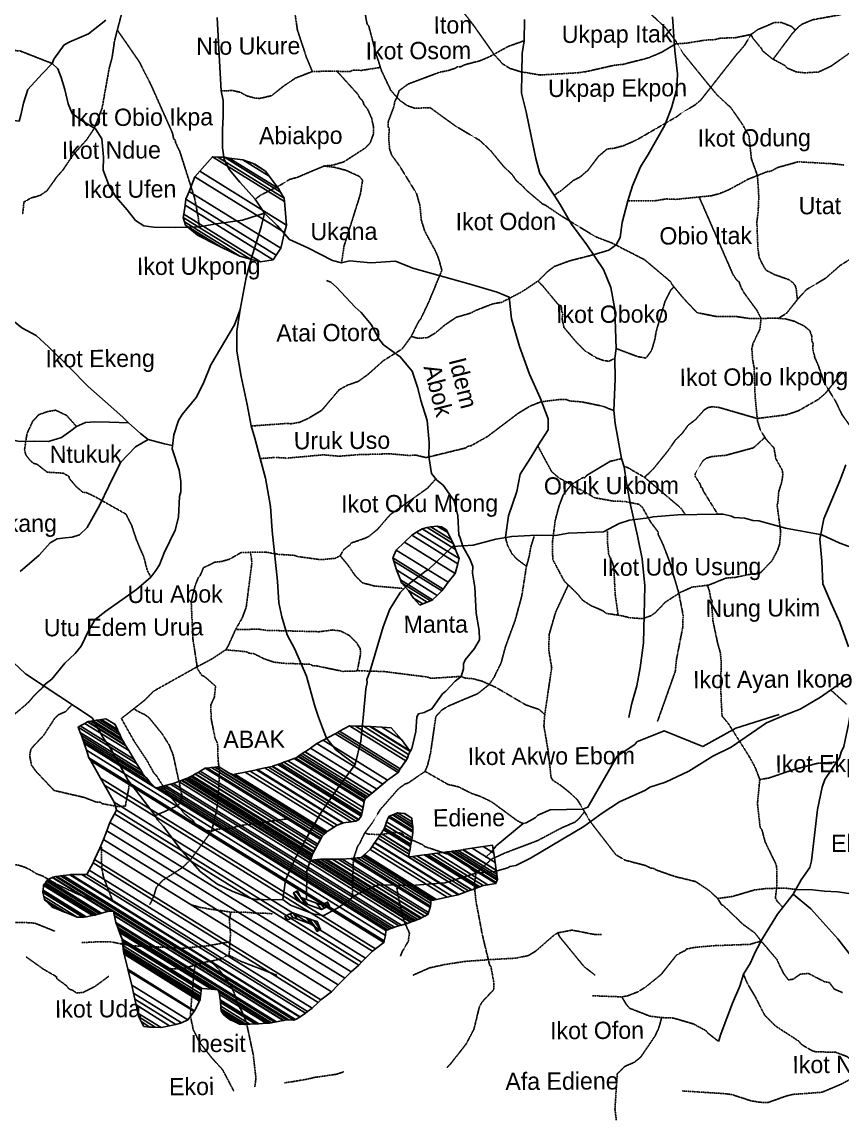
# Model space of a CAD drawing. Header units: metres. Extents: x 321186 to 621985, y 106829 to 204599.
# Drawn here: x 593382 to 602871, y 106829 to 119543 of the extents above; entities that cross this region are included whole.
import ezdxf
from ezdxf.enums import TextEntityAlignment as Align

# ---------------------------------------------------------------- set-up
doc = ezdxf.new("R2010")
doc.units = ezdxf.units.M
doc.header["$MEASUREMENT"] = 0
doc.linetypes.add('DASHED', pattern=[0.75, 0.5, -0.25])
for name, color, linetype in [('11', 7, 'CONTINUOUS'), ('14', 7, 'CONTINUOUS'), ('15', 7, 'CONTINUOUS'), ('18', 7, 'CONTINUOUS'), ('32', 7, 'CONTINUOUS'), ('34', 7, 'CONTINUOUS')]:
    doc.layers.add(name, color=color, linetype=linetype)
doc.styles.get("Standard").update_dxf_attribs({"font": 'txt', "height": 0.2})

# ---------------------------------------------------------------- blocks, each defined once
blk = doc.blocks.new('BRIDG2')
at = {"layer": '32', "color": 7, "linetype": 'Continuous'}
mesh = blk.add_polyface(dxfattribs=at)
corners = [(-151, 73), (-222, 143), (-110, 74), (-222, 143), (-51, 74), (-131, 124), (-200, 166), (-19, 75), (-99, 124), (-187, 179), (149, 77), (70, 126), (171, 100), (128, 127), (219, 148), (176, 175), (183, 183)]
mesh.append_faces([[corners[k] for k in face] for face in [(0, 0, 2, 1), (3, 2, 4, 6), (6, 5, 9, 9), (5, 4, 7, 8), (8, 7, 10, 11), (11, 10, 12, 13), (13, 12, 14, 15), (15, 14, 16, 16)]], dxfattribs={"vtx0": -1, "vtx2": -1, "color": 7})
mesh = blk.add_polyface(dxfattribs=at)
corners = [(-183, -183), (-219, -148), (-175, -175), (-219, -148), (-171, -99), (-128, -127), (-149, -77), (-70, -126), (20, -75), (188, -179), (99, -124), (52, -74), (200, -166), (131, -124), (110, -74), (222, -143), (151, -73)]
mesh.append_faces([[corners[k] for k in face] for face in [(0, 0, 2, 3), (1, 2, 5, 4), (4, 5, 7, 6), (6, 7, 10, 8), (8, 10, 13, 11), (9, 9, 12, 13), (11, 12, 15, 14), (14, 15, 16, 16)]], dxfattribs={"vtx0": -1, "vtx2": -1, "color": 7})

msp = doc.modelspace()

# ---------------------------------------------------------------- linework, layer by layer
at = {"layer": '14', "color": 1, "linetype": 'Continuous'}
for points in [[(595905, 116213), (595840, 116036), (595565, 115575), (595477, 115355), (595398, 115195), (595236, 114998), (595191, 114927), (595137, 114763), (595120, 114601), (595199, 114355), (595218, 114223), (595218, 114103), (595203, 114049), (595192, 113809), (595153, 113658), (595025, 113398), (594972, 113258), (594931, 113193), (594873, 113116), (594707, 112971), (594352, 112721), (594230, 112624), (594152, 112493), (594068, 112316), (593998, 112230), (593935, 112173), (593879, 112118), (593726, 111935), (593651, 111877), (593621, 111837)], [(593284, 112126), (593422, 111995), (594194, 111487)], [(602968, 111954), (602851, 111888), (602620, 111725), (602386, 111586), (602216, 111519)]]:
    msp.add_lwpolyline(points, dxfattribs=at)
at = {"layer": '15', "color": 1, "linetype": 'DASHED'}
msp.add_line((597505, 109551), (597418, 109519), dxfattribs=at)
for points in [[(604463, 119718), (604368, 119762), (604117, 119820), (603866, 119861), (603654, 119910), (603438, 119929), (603228, 119819), (603113, 119734), (603013, 119679), (602848, 119626), (602532, 119569), (602406, 119516), (602365, 119485), (602295, 119409), (602080, 119121)], [(596508, 119857), (596569, 119449), (596676, 119125), (596742, 118969)], [(603014, 116827), (602849, 116724), (602679, 116575), (602462, 116446), (602363, 116340), (602226, 116167), (602132, 116112), (601793, 116111), (601657, 116131), (601410, 116134), (601192, 116178), (601039, 116340), (600902, 116505), (600886, 116537), (600586, 116790), (600201, 116987), (600021, 117055), (599628, 117294), (599433, 117425), (599408, 117434), (599207, 117604), (599178, 117641), (599100, 117708), (599051, 117780), (598964, 117859), (598802, 118056), (598681, 118170), (598398, 118338), (598104, 118551), (597926, 118544), (597842, 118573), (597750, 118637), (597649, 118752), (597542, 118978), (597481, 119167), (597395, 119493), (597375, 119521), (597322, 119790)], [(601817, 119398), (601635, 119361), (601459, 119355), (601404, 119339), (601287, 119333), (601079, 119299), (600942, 119288), (600786, 119194), (600633, 119128), (600334, 119052), (600234, 119042), (599914, 118969), (599814, 118955), (599379, 118929), (599153, 118967), (599028, 119005), (598943, 119058), (598843, 119169), (598608, 119503), (598346, 119841)], [(594537, 119745), (594533, 119633), (594485, 119450), (594452, 119320), (594425, 119135), (594390, 119001), (594308, 118543), (594219, 118313), (594130, 118179), (593970, 118001), (593854, 117827), (593790, 117756), (593671, 117589), (593590, 117534), (593486, 117505), (593405, 117459), (593389, 117319)], [(600600, 119688), (600835, 119470), (600942, 119329), (601033, 119178), (601352, 118786), (601424, 118699), (601586, 118549), (601718, 118358), (601794, 118222), (601822, 117958), (601892, 117765), (601908, 117519), (601900, 117343), (601885, 117228), (601897, 116923), (601911, 116818), (601965, 116708), (601996, 116666), (602087, 116619), (602253, 116560), (602295, 116531), (602327, 116494), (602340, 116454), (602354, 116329)], [(602332, 119449), (602287, 119491), (602169, 119537), (602091, 119538), (601895, 119454), (601817, 119398), (601741, 119270), (601649, 119165), (601238, 118641), (601172, 118584), (601011, 118488), (600965, 118451), (600488, 118174), (600341, 118110), (600231, 118081), (600153, 118072), (600053, 117988), (599932, 117828), (599841, 117748), (599765, 117711), (599625, 117594), (599538, 117536)], [(594485, 119450), (594743, 119076), (594878, 118807), (595124, 118255), (595137, 118190), (595154, 118177), (595160, 118144), (595209, 118040), (595379, 117505), (595423, 117269), (595433, 117170)], [(603216, 119439), (603019, 119227), (602743, 119031), (602599, 118964), (602442, 118954), (602340, 118965), (602239, 119008), (602209, 119039), (602063, 119117), (601949, 119211), (601941, 119232), (601842, 119351), (601817, 119398)], [(593737, 119060), (593359, 119208), (593174, 119220), (593031, 119211), (592831, 119227), (592713, 119289)], [(599193, 119326), (599008, 119260), (598781, 119135), (598677, 119093), (598513, 119050), (598457, 119025), (598419, 119025), (598402, 119010), (598307, 118979), (598216, 118962), (597849, 118824), (597746, 118748), (597720, 118671), (597695, 118620), (597685, 118562), (597617, 118382), (597620, 118328), (597632, 118312), (597625, 118205), (597636, 118071), (597660, 118001), (597752, 117874), (597948, 117555), (597987, 117415), (598002, 117250), (598043, 117119), (598171, 116882), (598204, 116800), (598240, 116668), (598091, 116306), (597993, 116099), (597975, 116083), (597886, 115902), (597780, 115757), (597564, 115622), (597385, 115462), (597272, 115381), (597144, 115336), (597050, 115283), (596852, 115048), (596697, 114954), (596592, 114907), (596496, 114891), (596453, 114895), (596035, 114865)], [(597530, 119017), (597313, 118983), (597210, 118984), (597179, 118970), (597027, 118972), (596932, 118974), (596742, 118969), (596547, 118894), (596408, 118800), (596270, 118690), (596135, 118658), (596079, 118661), (595984, 118687), (595904, 118730), (595820, 118749), (595685, 118745)], [(597027, 118972), (597269, 118705), (597292, 118660), (597324, 118630), (597340, 118583), (597380, 118535), (597428, 118429), (597449, 118327), (597448, 118245), (597409, 118140), (597350, 118081), (597107, 117924), (596984, 117887), (596876, 117875), (596570, 117745), (596480, 117721), (596364, 117650), (596144, 117539), (596081, 117491)], [(596876, 117875), (596992, 117862), (597132, 117825), (597284, 117756), (597323, 117712), (597298, 117552), (597107, 116943), (597080, 116755)], [(602897, 117886), (602770, 117901), (602364, 117924), (602128, 117859), (602044, 117814), (602013, 117813), (601781, 117721), (601564, 117602), (601453, 117556), (601359, 117531), (600946, 117489), (600838, 117494), (600706, 117473), (600392, 117471)], [(601217, 117517), (601609, 116619), (601651, 116556), (601680, 116532), (601700, 116473), (601741, 116401), (601884, 116206), (601934, 116111), (601919, 115980), (601842, 115825), (601827, 115762), (601836, 115635), (601853, 115543), (601865, 115204), (601892, 114925), (601924, 114821), (601990, 114713), (602083, 114611), (602106, 114484), (602178, 114355), (602187, 114303), (602171, 114210), (602138, 114105), (602128, 113973), (602119, 113952), (602161, 113640), (602149, 113501), (602126, 113430), (602057, 113300), (601925, 113165), (601869, 113151), (601835, 113154), (601633, 113112), (601525, 113103), (601329, 113023), (601135, 112999), (600998, 112937), (600827, 112826), (600714, 112707), (600663, 112670), (600565, 112634), (600409, 112645), (600338, 112665), (600139, 112696), (600105, 112725), (599964, 112786), (599871, 112846), (599806, 112925), (599657, 113069), (599523, 113319), (599520, 113520), (599552, 113773), (599595, 113935), (599644, 114066), (599738, 114185), (599872, 114268), (599895, 114265), (599916, 114293), (600188, 114456), (600320, 114487)], [(599992, 116847), (599721, 116778), (599543, 116713), (599460, 116651), (599351, 116542), (599161, 116416), (598935, 116298), (598831, 116280), (598632, 116203), (598576, 116173), (598406, 116123), (598274, 116034), (598167, 115943), (598074, 115888), (597964, 115880), (597886, 115902)], [(600242, 115649), (600176, 115615), (600119, 115621), (600033, 115651), (599894, 115737), (599781, 115853), (599653, 116007), (599632, 116104), (599640, 116167), (599628, 116191), (599621, 116255), (599589, 116269), (599406, 116488), (599351, 116542)], [(600927, 116476), (600889, 116439), (600821, 116303), (600719, 115956), (600706, 115874), (600669, 115744), (600610, 115660), (600595, 115652), (600505, 115669), (600256, 115762)], [(602132, 116112), (602223, 116104), (602320, 116077), (602430, 116024), (602498, 115969), (602520, 115907), (602523, 115849), (602535, 115820), (602534, 115748), (602558, 115651), (602596, 115567), (602664, 115367), (602796, 115151), (602871, 114996), (603001, 114814), (603163, 114625), (603239, 114566), (603407, 114462), (603512, 114374), (603658, 114194), (603898, 114147), (604073, 114076), (604163, 114028)], [(602893, 115484), (602856, 115464), (602682, 115248), (602595, 115172), (602364, 115040), (602223, 114994), (601889, 114952), (601447, 115080), (601366, 115088), (601322, 115079), (601274, 115050), (601179, 114942), (601090, 114874), (601028, 114789), (600942, 114700), (600850, 114569), (600682, 114362), (600585, 114271)], [(600230, 115043), (600106, 115093), (599865, 115143), (599721, 115155), (599682, 115171), (599592, 115170), (599390, 115146), (599260, 115095), (599122, 115011), (598768, 114743), (598575, 114635), (598539, 114629), (598517, 114611), (598058, 114499), (597940, 114527), (597859, 114524), (597634, 114543), (597290, 114534), (597054, 114515), (596868, 114531), (596451, 114493), (596313, 114501), (596138, 114488)], [(594011, 114860), (593899, 114987), (593771, 115048), (593682, 115033), (593576, 114996), (593507, 114921), (593440, 114779), (593412, 114595), (593423, 114535), (593481, 114460), (593519, 114430), (593555, 114423), (593674, 114330), (593858, 114319), (593924, 114282), (593932, 114255), (594009, 114163), (594085, 114098), (594124, 114095), (594226, 114047), (594586, 113844), (594652, 113709), (594707, 113545), (594793, 113343), (594830, 113195), (594873, 113116)], [(601978, 114732), (601845, 114612), (601527, 114526), (601364, 114511), (601300, 114492), (601260, 114461), (601170, 114310), (601170, 114285), (601230, 114190), (601239, 114155), (601254, 114145), (601266, 114111), (601429, 113849)], [(599349, 114636), (599508, 114340), (599593, 114265), (599738, 114185), (599810, 114135), (599843, 114130), (600009, 114034), (600233, 113994), (600351, 113992), (600520, 113959), (600560, 113924), (600655, 113755), (600742, 113638), (600742, 113613), (600802, 113487), (600871, 113306), (600983, 112927), (601031, 112676), (601029, 112543), (600955, 112162), (600941, 112024), (600736, 111446)], [(600350, 114392), (600381, 114389), (600411, 114373), (600436, 114356), (600585, 114271), (600769, 114115), (601003, 113917), (601059, 113838)], [(598170, 114251), (598075, 114145), (597643, 113839), (597499, 113672), (597401, 113591), (597343, 113562), (597191, 113510), (597178, 113489), (597104, 113433), (597063, 113363), (597008, 113333), (596837, 113317), (596575, 113353), (596535, 113367), (596350, 113379), (596199, 113405), (595919, 113401), (595784, 113323), (595691, 113296), (595612, 113288), (595482, 113224), (595440, 113127), (595423, 113113), (595383, 113010), (595340, 112831), (595359, 112403), (595412, 112055), (595461, 111979), (595496, 111962), (595622, 111852), (595608, 111725), (595566, 111634), (595571, 111475)], [(599307, 113585), (599267, 113456), (599251, 113356), (599219, 113241), (599165, 112897), (599088, 112614), (598975, 112307), (598927, 112126), (598845, 111957), (598789, 111873), (598657, 111767), (598315, 111622), (598239, 111576), (598171, 111501)], [(598975, 113579), (598998, 113490), (599049, 113389), (599109, 113323), (599219, 113241)], [(600156, 113652), (600157, 113517), (600171, 113375), (600217, 113276), (600230, 113226), (600246, 112912), (600280, 112674)], [(596024, 113402), (596039, 113326), (596040, 113266), (595976, 112765), (595930, 112643), (595854, 112510), (595767, 112317), (595740, 112274), (595575, 112165), (595408, 112077), (594909, 111797), (594796, 111686), (594532, 111478)], [(597063, 113363), (597149, 113260), (597236, 113135), (597317, 113050), (597463, 113012), (597789, 112985)], [(599703, 113024), (599556, 112708), (599481, 112449), (599478, 112264), (599511, 112067), (599431, 111525)], [(601314, 113021), (601337, 112949), (601351, 112867), (601367, 112842), (601362, 112799), (601376, 112614), (601432, 112347), (601463, 112240), (601474, 112110), (601465, 111894), (601474, 111661), (601483, 111506)], [(595854, 112510), (596129, 112511), (596210, 112499), (596820, 112483), (596977, 112503), (597066, 112492), (597171, 112439), (597256, 112351), (597296, 112286), (597300, 112229), (597262, 112029)], [(595740, 112274), (595990, 112250), (596004, 112235), (596063, 112230), (596181, 112170), (596296, 112131), (596402, 112118), (596719, 112106), (596747, 112088), (596787, 112088), (597093, 112024), (597310, 112030), (597572, 112022), (598073, 111958), (598117, 111943), (598465, 111966), (598501, 111948), (598603, 111938), (598706, 111910), (598868, 111837), (599211, 111636), (599364, 111583), (599431, 111525)], [(593621, 111837), (593538, 111760), (593453, 111662), (593372, 111592), (593249, 111489)], [(602923, 111644), (602739, 111809)], [(593961, 111640), (593887, 111558), (593802, 111521), (593762, 111482)], [(594674, 111590), (594761, 111541), (594798, 111525), (594850, 111490)], [(599431, 111525), (599421, 111392), (599471, 111097), (599504, 110795), (599524, 110763), (599618, 110702), (599735, 110607), (599814, 110529), (599959, 110282), (600254, 109900), (600362, 109837), (600593, 109777), (600658, 109746), (600700, 109741), (600715, 109726), (600932, 109650), (601178, 109589), (601332, 109487), (601432, 109394), (601475, 109323), (601499, 109312), (601722, 109097), (601862, 108995), (601934, 108902), (602114, 108691), (602195, 108525), (602250, 108452), (602305, 108459), (602387, 108518), (602482, 108526), (602668, 108430), (602724, 108421), (602780, 108346), (602875, 108305)], [(601483, 111506), (601553, 111423), (601798, 111036), (601866, 110912), (601919, 110772), (601892, 110493), (601923, 110217), (601946, 110184), (601979, 110054), (602109, 109784), (602117, 109729), (602118, 109554), (602100, 109398), (602119, 109364), (602185, 109292)], [(593762, 111482), (593631, 111282), (593484, 111125), (593471, 111042), (593493, 110936), (593550, 110859), (593753, 110645), (594106, 110563), (594239, 110511), (594287, 110509), (594311, 110492), (594493, 110458), (594578, 110464), (594590, 110532), (594618, 110673), (594624, 110745)], [(594532, 111478), (594676, 111221), (594835, 110980), (594907, 110848), (594932, 110824), (595059, 110625), (595186, 110469), (595255, 110381), (595360, 110299), (595385, 110263), (595523, 110182), (595575, 110172), (595633, 110196), (595781, 110206), (595936, 110243), (596486, 110321)], [(594850, 111490), (595005, 111299), (595086, 111168), (595131, 111056), (595234, 110582), (595220, 110520), (595186, 110469), (594923, 110354)], [(595571, 111475), (595616, 111250), (595645, 111192), (595651, 110998), (595665, 110880), (595662, 110737), (595636, 110419), (595575, 110172), (595328, 109838), (595247, 109758), (595008, 109602), (594935, 109520), (594905, 109416), (594862, 109326)], [(598171, 111501), (598109, 111078), (598076, 110940), (598046, 110866), (597850, 110731), (597814, 110720), (597735, 110661), (597526, 110422), (597436, 110271), (597349, 110155), (597290, 110033), (597266, 110000), (597217, 109855), (597203, 109402)], [(602804, 110973), (602585, 110959), (602315, 110888), (602024, 110789), (601919, 110772)], [(599181, 110262), (599115, 110293), (598819, 110511), (598693, 110573), (598584, 110611), (598433, 110687), (598311, 110715), (598046, 110866)], [(599891, 110398), (599831, 110324), (599785, 110281), (599616, 110207), (599347, 110064), (598972, 109922), (598816, 109850), (598635, 109688)], [(597349, 110155), (597391, 110138), (597454, 110137), (597528, 110133), (597686, 110159), (597771, 110151), (597799, 110130), (597893, 110073), (598018, 110016), (598042, 109995), (598303, 109909), (598540, 109766), (598635, 109688)], [(594258, 109356), (594202, 109379), (594032, 109442), (593807, 109548), (593619, 109655), (593548, 109681), (593474, 109728), (593419, 109755), (593350, 109778), (593174, 109801), (593090, 109843), (592880, 109843), (592818, 109857), (592785, 109880), (592776, 109906), (592658, 110046)], [(594429, 109371), (594325, 109641), (594305, 109746), (594300, 109996)], [(598635, 109688), (598616, 109545), (598634, 109368), (598708, 108975), (598793, 108624), (598809, 108601), (598842, 108420), (598843, 108342), (598705, 108195), (598675, 108141), (598611, 107880), (598521, 107709), (598331, 107467), (598301, 107439)], [(597714, 109548), (597749, 109352), (597804, 109131), (597865, 108993), (597851, 108897), (597780, 108776), (597761, 108726)], [(602336, 109499), (602212, 109514), (602113, 109512), (602008, 109511), (601857, 109493), (601601, 109417), (601432, 109394)], [(596283, 109216), (596191, 109224), (596062, 109226), (595959, 109236), (595799, 109235), (595733, 109247), (595569, 109269), (595444, 109291), (595351, 109318)], [(595779, 108737), (595783, 108818), (595789, 108893), (595794, 108984), (595781, 109150), (595799, 109235)], [(593759, 109017), (593529, 109109), (593376, 109118), (592975, 109107), (592826, 109086), (592669, 109046), (592588, 109013), (592456, 108923), (592402, 108905), (592181, 108720), (592026, 108635), (591737, 108542), (591622, 108473), (591533, 108441), (591289, 108412), (590818, 108201), (590665, 108071), (590399, 108003), (590343, 107923), (590239, 107641), (590144, 107278), (590135, 107192)], [(600087, 108976), (600013, 108976), (599747, 109028), (599581, 108996), (599536, 108968), (599327, 108785), (599241, 108733), (599092, 108703), (598779, 108685), (598504, 108665), (598272, 108629), (598096, 108590), (597908, 108507)], [(599581, 108996), (599604, 108949), (599885, 108606), (600012, 108507)], [(594076, 108883), (594286, 108894), (594420, 108890), (594643, 108847), (595251, 108819), (595532, 108846), (595789, 108893)], [(596331, 108506), (595915, 108666), (595779, 108737), (595753, 108734), (595693, 108697), (595583, 108672), (595496, 108655), (595387, 108624), (595241, 108580), (595120, 108580), (595034, 108591), (594643, 108847)], [(601934, 108902), (601806, 108863), (601396, 108848), (601177, 108829), (601072, 108810), (601056, 108791), (601010, 108770), (600954, 108737), (600778, 108515), (600597, 108368), (600510, 108314), (600390, 108267), (600322, 108255), (599983, 108268)], [(593432, 108716), (593634, 108573), (593779, 108490), (593785, 108466), (593896, 108385), (593924, 108347), (593974, 108328), (594013, 108299), (594088, 108307), (594226, 108376), (594388, 108495)], [(595387, 108624), (595369, 108532), (595360, 108398), (595345, 108240), (595333, 108084), (595331, 108029), (595363, 107878), (595438, 107725), (595582, 107544), (595703, 107412), (595834, 107162)], [(595583, 108672), (595608, 108624), (595675, 108556), (595794, 108391), (595837, 108302), (595881, 108163), (595931, 108080), (595979, 107956), (596058, 107584), (596089, 107310), (596075, 107208)], [(601730, 108519), (601776, 108409), (601869, 108252), (601975, 108043), (602106, 107914), (602370, 107742), (602403, 107702), (602524, 107632), (602567, 107618), (602794, 107615), (602929, 107564), (603025, 107481), (603101, 107392)], [(600322, 108255), (600378, 108162), (600416, 108122), (600647, 108032), (600784, 108015), (600918, 108010), (601150, 107942), (601294, 107865), (601322, 107833), (601443, 107738)], [(600784, 108015), (600750, 107893), (600708, 107804), (600541, 107557), (600466, 107496), (600359, 107451), (600269, 107362), (600243, 106954), (600259, 106829)], [(597106, 107388), (597020, 107359), (596766, 107322), (596668, 107299), (596586, 107286), (596530, 107276), (596419, 107260)], [(603989, 107315), (603892, 107345), (603759, 107351), (603442, 107400), (603185, 107409), (603101, 107392), (603032, 107336), (602856, 107242), (602636, 107150), (602306, 107126), (602231, 107109), (602018, 107033), (601921, 107034), (601816, 107052), (601604, 107121), (601531, 107133), (601021, 107166)]]:
    msp.add_lwpolyline(points, dxfattribs=at)
at = {"layer": '15', "color": 1, "linetype": 'Continuous'}
for points in [[(594350, 119563), (594151, 119406), (593935, 119312), (593870, 119278), (593752, 119114), (593732, 119064), (593614, 118942), (593448, 118763), (593400, 118602), (593368, 118465), (593348, 118395), (593164, 118417), (593089, 118449), (593000, 118601), (592872, 118716), (592741, 118838), (592650, 118934), (592662, 119045), (592714, 119280), (592712, 119476), (592637, 119688)], [(596186, 117329), (596081, 117491), (595902, 117688), (595782, 117832), (595720, 117951), (595703, 118084), (595702, 118296), (595709, 118452), (595708, 118634), (595685, 118745), (595668, 119091), (595641, 119593)], [(600402, 111490), (600436, 111642), (600498, 111855), (600534, 112063), (600573, 112354), (600583, 112673), (600589, 113015), (600559, 113327), (600504, 113594), (600424, 113953), (600378, 114205), (600350, 114392), (600320, 114487), (600247, 114892), (600230, 115043), (600244, 115407), (600242, 115649), (600256, 115762), (600243, 116217), (600196, 116469), (600109, 116677), (599916, 116962), (599739, 117203), (599611, 117429), (599538, 117536), (599372, 117788), (599326, 117962), (599275, 118219), (599216, 118501), (599162, 118720), (599165, 118950), (599171, 119177), (599193, 119326), (599198, 119571)], [(600910, 119603), (600935, 119208), (600965, 118944), (600958, 118768), (600899, 118549), (600822, 118348), (600628, 118008), (600539, 117866), (600446, 117647), (600392, 117471), (600326, 117222), (600303, 117047), (600258, 116962), (600173, 116902), (599992, 116847)], [(596186, 117329), (595933, 117250), (595627, 117207), (595433, 117170), (595161, 117163), (594908, 117169), (594793, 117183), (594695, 117246), (594600, 117368), (594473, 117516), (594394, 117634), (594320, 117827), (594323, 117976), (594305, 118191), (594231, 118306), (594087, 118394), (593964, 118482), (593918, 118594), (593877, 118761), (593835, 118902), (593797, 119002), (593732, 119064)], [(596813, 111495), (596769, 111622), (596673, 111970), (596540, 112282), (596449, 112448), (596390, 112656), (596353, 112816), (596339, 113068), (596278, 113651), (596256, 113934), (596201, 114262), (596138, 114488), (596075, 114726), (596035, 114865), (595987, 115115), (595916, 115438), (595869, 115731), (595868, 115962), (595905, 116213), (595974, 116583), (596038, 116814), (596150, 117173), (596186, 117329)], [(598975, 113579), (599010, 113823), (599107, 114106), (599146, 114306), (599268, 114500), (599349, 114636), (599470, 114821), (599469, 114948), (599378, 115192), (599254, 115467), (599137, 115785), (599045, 116104), (599019, 116357), (598880, 116416), (598552, 116510), (597906, 116692), (597703, 116772), (597417, 116755), (597172, 116776), (597080, 116755), (596976, 116782), (596689, 116929), (596476, 117025), (596336, 117187), (596186, 117329)], [(593254, 116105), (593381, 116001), (593545, 115913), (593689, 115780), (593931, 115544), (594149, 115322), (594346, 115149), (594548, 114968), (594614, 114901), (594753, 114780), (594840, 114710), (595032, 114659), (595125, 114641)], [(591494, 114307), (591572, 114448), (591673, 114590), (591779, 114657), (591954, 114722), (592318, 114776), (592531, 114850), (592673, 114864), (592824, 114835), (592933, 114802), (593168, 114733), (593348, 114686), (593524, 114690), (593687, 114684), (593838, 114730), (593948, 114808), (594011, 114860), (594115, 114906), (594225, 114914), (594393, 114908), (594614, 114901)], [(594840, 114710), (594696, 114624), (594521, 114444), (594388, 114169), (594283, 113952), (594134, 113691), (594048, 113605), (593963, 113579), (593881, 113571), (593787, 113559), (593706, 113514), (593580, 113368), (593362, 113180)], [(602946, 112309), (602846, 112591), (602742, 112821), (602648, 113038), (602638, 113298), (602612, 113555), (602659, 113789), (602845, 114229), (602913, 114415)], [(597330, 111486), (597359, 111822), (597375, 111896), (597373, 111928), (597406, 112020), (597560, 112539), (597637, 112746), (597763, 112940), (597846, 113026), (598051, 113186), (598080, 113200), (598365, 113471), (598602, 113485), (598865, 113554), (599048, 113587), (599334, 113600), (599556, 113599), (599705, 113625), (600112, 113638), (600290, 113736), (600413, 113776), (600637, 113801), (600685, 113815), (600969, 113838), (601416, 113844), (601495, 113843), (601593, 113822), (601624, 113806), (601746, 113797), (601840, 113772), (601907, 113766), (602218, 113683), (602637, 113603), (602847, 113507), (602984, 113458)], [(598635, 109688), (598855, 109705), (599005, 109750), (599025, 109764), (599097, 109776), (599267, 109860), (599884, 110226), (600094, 110381), (600295, 110513), (600596, 110647), (600647, 110683), (600827, 110741), (601098, 110869), (601375, 111043), (601589, 111148), (601996, 111428), (602216, 111519)], [(602974, 111580), (602951, 111428), (602892, 111155), (602859, 111089), (602840, 111021), (602672, 110772), (602641, 110683), (602587, 110426), (602518, 109830), (602498, 109754), (602399, 109611), (602305, 109445), (602123, 109213), (601950, 108931), (601865, 108773), (601812, 108648), (601730, 108519), (601688, 108378), (601602, 108181), (601471, 107833), (601443, 107738)], [(594194, 111487), (594318, 111263), (594413, 111120), (594607, 110767), (594923, 110354), (594950, 110305), (595016, 110231), (595215, 109966), (595445, 109706), (595637, 109564), (595823, 109476), (596023, 109397), (596091, 109381), (596165, 109381), (596306, 109378), (596399, 109381), (596489, 109318), (596763, 109214), (596876, 109198), (597046, 109290), (597249, 109435), (597418, 109519)], [(597330, 111486), (597304, 111216), (597237, 110946), (597032, 110669), (596834, 110380), (596697, 110134), (596540, 109851), (596432, 109606), (596399, 109381)], [(597237, 110946), (597015, 111114), (596904, 111251), (596869, 111339), (596813, 111495)], [(597505, 109551), (597884, 109546), (598280, 109576), (598635, 109688)], [(604533, 108196), (604324, 108555), (604128, 108839), (603998, 108965), (603863, 109018), (603528, 109143), (603423, 109233), (603343, 109323), (603288, 109404), (603238, 109427), (603198, 109436), (603103, 109453), (603003, 109443), (602819, 109470), (602669, 109478), (602530, 109495), (602336, 109499)], [(602305, 109445), (602511, 109274), (602822, 108928), (603008, 108689), (603174, 108468), (603374, 108247), (603620, 107918), (603781, 107697), (603993, 107340)]]:
    msp.add_lwpolyline(points, dxfattribs=at)
at = {"layer": '18', "color": 143, "linetype": 'Continuous'}
for points in [[(596905, 116551), (596954, 116531), (597021, 116472), (597237, 116241), (597306, 116180), (597421, 116042), (597510, 115873), (597565, 115804), (597758, 115666), (597896, 115501), (597963, 115304), (597995, 115160), (598069, 114927), (598095, 114672), (598091, 114511), (598119, 114315), (598182, 114237), (598254, 114178), (598381, 113997), (598425, 113825), (598436, 113601), (598450, 113582), (598483, 113468), (598562, 113325), (598598, 113240), (598596, 113162), (598622, 112999), (598637, 112698), (598673, 112498), (598676, 112388), (598617, 112288), (598509, 112156), (598491, 112111), (598489, 112053), (598465, 111966), (598393, 111909), (598286, 111794), (598248, 111764), (598126, 111589), (598034, 111546), (597968, 111532), (597951, 111496)], [(596674, 109384), (596679, 109714), (596742, 109908), (596855, 110116), (596914, 110168), (597030, 110244), (597100, 110270), (597244, 110290), (597280, 110307), (597312, 110355), (597342, 110520), (597358, 110553), (597611, 110763), (597735, 110851), (597756, 110897), (597842, 111017), (597856, 111063), (597894, 111132), (597940, 111327), (597951, 111496)]]:
    msp.add_lwpolyline(points, dxfattribs=at)
at = {"layer": '34', "color": 181, "linetype": 'Continuous'}
for points in [[(600495, 111207), (600812, 111337), (601260, 111153), (601641, 111368), (602144, 111523)], [(600495, 111207), (600472, 111178), (600268, 111042), (599930, 110451), (599872, 110430)], [(599872, 110430), (599494, 110422), (599351, 110357), (599318, 110327), (599214, 110270), (599181, 110262), (598870, 110003), (598814, 109933), (598745, 109869)]]:
    msp.add_lwpolyline(points, dxfattribs=at)

# ---------------------------------------------------------------- block references
at = {"layer": '32', "color": 7, "linetype": 'Continuous', "xscale": 0.999997567238542, "yscale": 0.9999975672108121, "rotation": 339.0327513997412}
msp.add_blockref('BRIDG2', (596681, 109248), dxfattribs=at)

# ---------------------------------------------------------------- texts
at = {"layer": '11', "color": 7, "linetype": 'Continuous'}
for s, height, rotation, p in [('Iton', 200.3, 0.354, (598367, 119508)), ('Ukpap Itak', 200.3, 0.3539, (600268, 119379)), ('Nto Ukure', 200.3, 0.3539, (596000, 119270)), ('Ikot Osom', 200.3, 0.3538, (597968, 119216)), ('Ukpap Ekpon', 200.32, 0.3535, (600273, 118754)), ('Ikot Obio Ikpa', 200.31, 0.3533, (594767, 118416)), ('Abiakpo', 200.3, 0.3532, (596607, 118204)), ('Ikot Odung', 200.3, 0.3532, (601855, 118177)), ('Ikot Ndue', 200.3, 0.3531, (594416, 118064)), ('Ikot Ufen', 200.3, 0.3528, (594632, 117612)), ('Utat', 200.3, 0.3527, (602614, 117416)), ('Ukana', 200.3, 0.3525, (597107, 117122)), ('Ikot Odon', 200.3, 0.3526, (598980, 117237)), ('Obio Itak', 200.3, 0.3525, (601293, 117073)), ('Ikot Ukpong', 200.31, 0.3522, (595426, 116692)), ('Ikot Oboko', 200.3, 0.3519, (600209, 116164)), ('Atai Otoro', 200.3, 0.3518, (596927, 115950)), ('Ikot Ekeng', 200.3, 0.3516, (594286, 115622)), ('Ikot Obio Ikpong', 200.33, 0.3514, (601966, 115409)), ('Uruk Uso', 200.3, 0.351, (597084, 114702)), ('Ntukuk', 200.3, 0.3509, (594119, 114543)), ('Onuk Ukbom', 200.3, 0.3507, (600202, 114179)), ('Ikot Oku Mfong', 200.32, 0.3505, (597983, 113943)), ('Ikot Ekang', 200.3, 0.3504, (593153, 113712)), ('Ikot Udo Usung', 200.32, 0.35, (601014, 113210)), ('Utu Abok', 200.3, 0.3499, (595154, 112922)), ('Nung Ukim', 200.3, 0.3497, (601954, 112733)), ('Manta', 200.3, 0.3496, (598170, 112569)), ('Utu Edem Urua', 200.31, 0.3496, (594557, 112539)), ('Ikot Ayan Ikono', 200.33, 0.3492, (602070, 111909)), ('ABAK', 200.3, 0.3488, (596068, 111238)), ('Ikot Akwo Ebom', 200.32, 0.3487, (599507, 111048)), ('Ikot Ekpeyak', 200.33, 0.3486, (602866, 110932)), ('Ediene', 200.3, 0.3482, (598554, 110334)), ('Ekom', 200.3, 0.3481, (603086, 110038)), ('Ikot Uda', 200.3, 0.3468, (594261, 108121)), ('Ikot Ofon', 200.3, 0.3467, (600036, 107871)), ('Ibesit', 200.3, 0.3466, (595651, 107720)), ('Ikot Nten Nsit', 200.33, 0.3464, (603100, 107479)), ('Ekoi', 200.3, 0.3463, (595344, 107221)), ('Afa Ediene', 200.3, 0.3463, (599630, 107284))]:
    msp.add_text(s, height=height, rotation=rotation, dxfattribs=at).set_placement(p, align=Align.MIDDLE)
at = {"layer": '18', "color": 143, "linetype": 'Continuous'}
for s, p in [('Idem ', (598501, 115328)), ('Abok', (598203, 115279))]:
    msp.add_text(s, height=200.3, rotation=284.326, dxfattribs=at).set_placement(p, align=Align.MIDDLE)

# ---------------------------------------------------------------- meshes
at = {"layer": '11', "color": 253, "linetype": 'Continuous'}
mesh = msp.add_polyface(dxfattribs=at)
corners = [(595412, 117074), (595641, 116957), (595302, 117168), (595687, 116935), (595272, 117192), (595904, 116832), (595261, 117230), (596026, 116798), (595247, 117281), (596141, 116767), (595253, 117318), (596288, 116790), (595268, 117422), (596323, 116842), (595279, 117490), (596377, 116924), (595316, 117582), (596421, 117107), (595383, 117750), (596441, 117192), (595439, 117814), (596418, 117466), (595586, 117982), (596415, 117504), (595648, 117979), (595725, 117976), (596373, 117574), (595725, 117976), (595779, 117968), (596348, 117615), (595938, 117947), (596242, 117758), (596058, 117903), (596200, 117815), (596077, 117896)]
mesh.append_faces([[corners[k] for k in face] for face in [(0, 0, 1, 2), (2, 1, 3, 4), (4, 3, 5, 6), (6, 5, 7, 8), (8, 7, 9, 10), (10, 9, 11, 12), (12, 11, 13, 14), (14, 13, 15, 16), (16, 15, 17, 18), (18, 17, 19, 20), (20, 19, 21, 22), (22, 21, 23, 24), (24, 23, 26, 27), (25, 26, 29, 28), (28, 29, 31, 30), (30, 31, 33, 32), (32, 33, 34, 34)]], dxfattribs={"vtx0": -1, "vtx2": -1, "color": 253})
mesh = msp.add_polyface(dxfattribs=at)
corners = [(597987, 112791), (598021, 112805), (597913, 112872), (598072, 112826), (597855, 112961), (598109, 112841), (597773, 113049), (598133, 112851), (597760, 113083), (598187, 112904), (597714, 113198), (598239, 112956), (597684, 113300), (598256, 112977), (597673, 113339), (598315, 113055), (597713, 113428), (598393, 113157), (597808, 113520), (598425, 113270), (597892, 113600), (598441, 113329), (597948, 113634), (598399, 113436), (598014, 113675), (598375, 113499), (598070, 113688), (598348, 113552), (598112, 113698), (598308, 113630), (598185, 113706), (598292, 113662), (598232, 113699), (598292, 113662), (598235, 113699)]
mesh.append_faces([[corners[k] for k in face] for face in [(0, 0, 1, 2), (2, 1, 3, 4), (4, 3, 5, 6), (6, 5, 7, 8), (8, 7, 9, 10), (10, 9, 11, 12), (12, 11, 13, 14), (14, 13, 15, 16), (16, 15, 17, 18), (18, 17, 19, 20), (20, 19, 21, 22), (22, 21, 23, 24), (24, 23, 25, 26), (26, 25, 27, 28), (28, 27, 29, 30), (30, 29, 31, 32), (32, 33, 34, 34)]], dxfattribs={"vtx0": -1, "vtx2": -1, "color": 253})
mesh = msp.add_polyface(dxfattribs=at)
corners = [(594336, 110706), (597436, 108785), (597474, 108813), (594292, 110787), (597569, 108884), (594178, 110987), (597574, 108905), (594157, 111024), (597588, 108965), (594128, 111111), (597593, 109023), (594102, 111187), (594930, 110674), (594927, 110677), (594101, 111188), (594861, 110741), (594092, 111217), (594821, 110790), (594081, 111248), (594781, 110839), (594069, 111280), (594755, 110881), (594056, 111315), (594708, 110959), (594031, 111378), (594679, 111005), (594056, 111392), (594617, 111107), (594109, 111422), (594584, 111162), (594138, 111438), (594583, 111164), (594139, 111439), (595229, 110762), (596720, 109838), (596720, 109839), (595230, 110762), (594576, 111174), (594144, 111442), (596722, 109844), (595237, 110765), (594551, 111215), (594177, 111447), (596728, 109865), (595262, 110774), (594535, 111248), (594207, 111452), (596735, 109885), (595285, 110783), (594518, 111284), (594239, 111457), (596741, 109905), (595310, 110793), (594516, 111289), (594244, 111457), (596742, 109908), (595313, 110794), (594496, 111329), (594279, 111463), (596754, 109929), (595337, 110808), (594485, 111352), (594300, 111466), (596760, 109941), (595350, 110816), (594458, 111409), (594352, 111475), (596777, 109971), (595384, 110835), (594456, 111412)]
mesh.append_faces([[corners[k] for k in face] for face in [(0, 1, 2, 3), (3, 2, 4, 5), (5, 4, 6, 7), (7, 6, 8, 9), (9, 8, 10, 11), (11, 12, 13, 14), (14, 13, 15, 16), (16, 15, 17, 18), (18, 17, 19, 20), (20, 19, 21, 22), (22, 21, 23, 24), (24, 23, 25, 26), (26, 25, 27, 28), (28, 27, 29, 30), (30, 29, 31, 32), (33, 34, 35, 36), (32, 31, 37, 38), (36, 35, 39, 40), (38, 37, 41, 42), (40, 39, 43, 44), (42, 41, 45, 46), (44, 43, 47, 48), (46, 45, 49, 50), (48, 47, 51, 52), (50, 49, 53, 54), (52, 51, 55, 56), (54, 53, 57, 58), (56, 55, 59, 60), (58, 57, 61, 62), (60, 59, 63, 64), (62, 61, 65, 66), (64, 63, 67, 68), (66, 65, 69, 69)]], dxfattribs={"vtx0": -1, "vtx2": -1, "color": 253})
mesh = msp.add_polyface(dxfattribs=at)
corners = [(595619, 110916), (596877, 110136), (596895, 110152), (595655, 110921), (595965, 110858), (596993, 110220), (597030, 110244), (596021, 110869), (597093, 110267), (596096, 110885), (597100, 110270), (596105, 110887), (597196, 110283), (596192, 110906), (597244, 110290), (596235, 110915), (597276, 110306), (596278, 110924), (597280, 110307), (596282, 110926), (597307, 110348), (596342, 110947), (597312, 110355), (596351, 110950), (597316, 110375), (596375, 110959), (597322, 110408), (596412, 110972), (597329, 110448), (596458, 110988), (597340, 110512), (596530, 111014), (597341, 110517), (596536, 111016), (597342, 110520), (596540, 111017), (597345, 110527), (596549, 111020), (597358, 110553), (596575, 111038), (597361, 110555), (596579, 111040), (597365, 110558), (596583, 111043), (597382, 110573), (596602, 111056), (597402, 110589), (596624, 111071), (597429, 110612), (596654, 111092), (597432, 110614), (596657, 111094), (597487, 110660), (596719, 111136), (597556, 110717), (596795, 111188), (597611, 110763), (596865, 111226), (597613, 110764), (596867, 111227), (597735, 110851), (597007, 111302), (597745, 110873), (597032, 111316), (597756, 110897), (597057, 111330), (597822, 110989), (597170, 111393), (597842, 111017), (597239, 111391)]
mesh.append_faces([[corners[k] for k in face] for face in [(0, 1, 2, 3), (4, 5, 6, 7), (7, 6, 8, 9), (9, 8, 10, 11), (11, 10, 12, 13), (13, 12, 14, 15), (15, 14, 16, 17), (17, 16, 18, 19), (19, 18, 20, 21), (21, 20, 22, 23), (23, 22, 24, 25), (25, 24, 26, 27), (27, 26, 28, 29), (29, 28, 30, 31), (31, 30, 32, 33), (33, 32, 34, 35), (35, 34, 36, 37), (37, 36, 38, 39), (39, 38, 40, 41), (41, 40, 42, 43), (43, 42, 44, 45), (45, 44, 46, 47), (47, 46, 48, 49), (49, 48, 50, 51), (51, 50, 52, 53), (53, 52, 54, 55), (55, 54, 56, 57), (57, 56, 58, 59), (59, 58, 60, 61), (61, 60, 62, 63), (63, 62, 64, 65), (65, 64, 66, 67), (67, 66, 68, 69)]], dxfattribs={"vtx0": -1, "vtx2": -1, "color": 253})
mesh = msp.add_polyface(dxfattribs=at)
corners = [(597501, 110094), (597854, 109875), (597861, 109907), (597518, 110119), (597867, 109939), (597536, 110145), (597868, 109943), (597538, 110148), (597878, 109995), (597566, 110188), (597879, 110003), (597569, 110196), (597883, 110023), (597576, 110214), (597890, 110056), (597587, 110244), (597898, 110096), (597601, 110280), (597903, 110163), (597623, 110337), (597903, 110168), (597624, 110341), (597903, 110172), (597628, 110343), (597904, 110181), (597636, 110347), (597906, 110213), (597668, 110361), (597907, 110217), (597672, 110362), (597906, 110223), (597677, 110364), (597902, 110250), (597701, 110375), (597897, 110281), (597728, 110387), (598393, 109946), (598881, 109643), (598876, 109675), (598430, 109951), (597891, 110325), (597804, 110379), (598871, 109718), (598481, 109959), (597812, 110378), (598870, 109722), (598487, 109960), (598858, 109809), (598590, 109976), (598841, 109920), (598720, 109995), (598828, 110009), (598825, 110011), (598827, 110011), (597239, 111391), (597842, 111017), (597856, 111063), (597333, 111388), (597874, 111096), (597406, 111386), (597874, 111096), (597874, 111096), (597406, 111386), (597874, 111096), (597865, 111107), (597417, 111385), (597774, 111235), (597545, 111376), (597654, 111369)]
mesh.append_faces([[corners[k] for k in face] for face in [(0, 1, 2, 3), (3, 2, 4, 5), (5, 4, 6, 7), (7, 6, 8, 9), (9, 8, 10, 11), (11, 10, 12, 13), (13, 12, 14, 15), (15, 14, 16, 17), (17, 16, 18, 19), (19, 18, 20, 21), (21, 20, 22, 23), (23, 22, 24, 25), (25, 24, 26, 27), (27, 26, 28, 29), (29, 28, 30, 31), (31, 30, 32, 33), (33, 32, 34, 35), (36, 37, 38, 39), (35, 34, 40, 41), (39, 38, 42, 43), (41, 40, 44, 44), (43, 42, 45, 46), (46, 45, 47, 48), (48, 47, 49, 50), (50, 49, 51, 52), (52, 51, 53, 53), (54, 55, 56, 57), (57, 56, 58, 59), (59, 60, 61, 62), (60, 58, 63, 63), (62, 61, 64, 65), (65, 64, 66, 67), (67, 66, 68, 68)]], dxfattribs={"vtx0": -1, "vtx2": -1, "color": 253})
mesh = msp.add_polyface(dxfattribs=at)
corners = [(594930, 110674), (597593, 109023), (597593, 109024), (594931, 110674), (597616, 109032), (594958, 110680), (597640, 109042), (594986, 110687), (597665, 109051), (595014, 110694), (597691, 109061), (595044, 110702), (597691, 109061), (597744, 109076), (595099, 110716), (597775, 109086), (595132, 110724), (597844, 109106), (595196, 110749), (597879, 109119), (595229, 110762), (596720, 109838), (597880, 109119), (596723, 109837), (597886, 109122), (596732, 109838), (597912, 109131), (596765, 109842), (597935, 109140), (596797, 109846), (597960, 109149), (596834, 109848), (597964, 109151), (596839, 109848), (597992, 109161), (596881, 109850), (598006, 109169), (596905, 109851), (598041, 109188), (596972, 109850), (595384, 110835), (596777, 109971), (596778, 109973), (595386, 110836), (598043, 109189), (596976, 109850), (596793, 110002), (595419, 110854), (596805, 110024), (595443, 110868), (596834, 110076), (595502, 110902), (596835, 110079), (595507, 110902), (596842, 110092), (595530, 110905), (596855, 110116), (595573, 110911), (596876, 110134), (595615, 110916), (596877, 110136), (595619, 110916), (595655, 110921), (596895, 110152), (596898, 110154), (595769, 110854), (596903, 110158), (595824, 110827), (596914, 110168), (595844, 110832), (596993, 110220), (595965, 110858)]
mesh.append_faces([[corners[k] for k in face] for face in [(0, 1, 2, 3), (3, 2, 4, 5), (5, 4, 6, 7), (7, 6, 8, 9), (9, 8, 10, 11), (11, 12, 13, 14), (14, 13, 15, 16), (16, 15, 17, 18), (18, 17, 19, 20), (21, 19, 22, 23), (23, 22, 24, 25), (25, 24, 26, 27), (27, 26, 28, 29), (29, 28, 30, 31), (31, 30, 32, 33), (33, 32, 34, 35), (35, 34, 36, 37), (37, 36, 38, 39), (40, 41, 42, 43), (39, 38, 44, 45), (43, 42, 46, 47), (47, 46, 48, 49), (49, 48, 50, 51), (51, 50, 52, 53), (53, 52, 54, 55), (55, 54, 56, 57), (57, 56, 58, 59), (59, 58, 60, 61), (62, 63, 64, 65), (65, 64, 66, 67), (67, 66, 68, 69), (69, 68, 70, 71)]], dxfattribs={"vtx0": -1, "vtx2": -1, "color": 253})
mesh = msp.add_polyface(dxfattribs=at)
corners = [(593732, 109293), (593793, 109269), (593693, 109331), (593846, 109248), (593660, 109364), (593875, 109236), (593643, 109380), (593889, 109231), (593642, 109384), (594019, 109177), (593635, 109416), (594086, 109178), (593624, 109464), (594094, 109178), (593623, 109470), (594103, 109178), (593623, 109475), (594117, 109181), (593625, 109486), (594124, 109182), (593625, 109491), (594198, 109196), (593632, 109546), (594199, 109196), (593632, 109547), (594226, 109201), (593643, 109563), (594227, 109201), (593644, 109563), (594247, 109207), (593653, 109576), (594279, 109216), (593666, 109596), (594300, 109223), (593676, 109610), (594370, 109243), (593730, 109639), (594378, 109243), (593735, 109641), (594415, 109246), (593768, 109647), (594439, 109247), (593790, 109650), (594131, 109671), (596686, 108086), (596738, 108124), (594159, 109723), (596810, 108190), (594204, 109806), (596841, 108219), (594221, 109844), (596964, 108314), (594281, 109978), (597040, 108394), (594326, 110077), (597117, 108473), (594364, 110179), (597192, 108543), (594399, 110275), (597279, 108622), (594454, 110373), (597312, 108657), (594477, 110415), (597358, 108704), (594447, 110509), (597436, 108785), (594336, 110706)]
mesh.append_faces([[corners[k] for k in face] for face in [(0, 0, 1, 2), (2, 1, 3, 4), (4, 3, 5, 6), (6, 5, 7, 8), (8, 7, 9, 10), (10, 9, 11, 12), (12, 11, 13, 14), (14, 13, 15, 16), (16, 15, 17, 18), (18, 17, 19, 20), (20, 19, 21, 22), (22, 21, 23, 24), (24, 23, 25, 26), (26, 25, 27, 28), (28, 27, 29, 30), (30, 29, 31, 32), (32, 31, 33, 34), (34, 33, 35, 36), (36, 35, 37, 38), (38, 37, 39, 40), (40, 39, 41, 42), (43, 44, 45, 46), (46, 45, 47, 48), (48, 47, 49, 50), (50, 49, 51, 52), (52, 51, 53, 54), (54, 53, 55, 56), (56, 55, 57, 58), (58, 57, 59, 60), (60, 59, 61, 62), (62, 61, 63, 64), (64, 63, 65, 66)]], dxfattribs={"vtx0": -1, "vtx2": -1, "color": 253})
mesh = msp.add_polyface(dxfattribs=at)
corners = [(596976, 109850), (598043, 109189), (598076, 109207), (597040, 109849), (598084, 109231), (597088, 109848), (598104, 109289), (597187, 109857), (598105, 109292), (597192, 109858), (598110, 109306), (597217, 109860), (598112, 109336), (597262, 109864), (598114, 109366), (597306, 109867), (598115, 109369), (597308, 109869), (598147, 109376), (597325, 109885), (598152, 109377), (597328, 109888), (598160, 109379), (597333, 109892), (598180, 109383), (597344, 109902), (598300, 109410), (597409, 109962), (598356, 109422), (597432, 109995), (598430, 109438), (597462, 110039), (598438, 109441), (597466, 110044), (598511, 109468), (597501, 110094), (597854, 109875), (598548, 109481), (597902, 109881), (598584, 109495), (597951, 109887), (598588, 109496), (597956, 109888), (598647, 109518), (598034, 109898), (598657, 109521), (598046, 109900), (598680, 109530), (598077, 109903), (598717, 109543), (598125, 109910), (598774, 109552), (598184, 109918), (598865, 109567), (598278, 109930), (598866, 109571), (598285, 109931), (598868, 109574), (598290, 109932), (598870, 109581), (598302, 109934), (598881, 109608), (598347, 109940), (598883, 109612), (598353, 109940), (598884, 109616), (598360, 109941), (598881, 109643), (598393, 109946)]
mesh.append_faces([[corners[k] for k in face] for face in [(0, 1, 2, 3), (3, 2, 4, 5), (5, 4, 6, 7), (7, 6, 8, 9), (9, 8, 10, 11), (11, 10, 12, 13), (13, 12, 14, 15), (15, 14, 16, 17), (17, 16, 18, 19), (19, 18, 20, 21), (21, 20, 22, 23), (23, 22, 24, 25), (25, 24, 26, 27), (27, 26, 28, 29), (29, 28, 30, 31), (31, 30, 32, 33), (33, 32, 34, 35), (36, 34, 37, 38), (38, 37, 39, 40), (40, 39, 41, 42), (42, 41, 43, 44), (44, 43, 45, 46), (46, 45, 47, 48), (48, 47, 49, 50), (50, 49, 51, 52), (52, 51, 53, 54), (54, 53, 55, 56), (56, 55, 57, 58), (58, 57, 59, 60), (60, 59, 61, 62), (62, 61, 63, 64), (64, 63, 65, 66), (66, 65, 67, 68)]], dxfattribs={"vtx0": -1, "vtx2": -1, "color": 253})
mesh = msp.add_polyface(dxfattribs=at)
corners = [(595790, 107988), (595835, 107968), (595746, 108023), (595836, 107968), (595745, 108024), (595884, 107946), (595715, 108051), (595899, 107939), (595706, 108059), (595899, 107939), (595705, 108060), (595916, 107939), (595697, 108074), (595940, 107937), (595685, 108095), (595962, 107936), (595685, 108108), (595973, 107936), (595684, 108115), (595978, 107935), (595684, 108118), (596019, 107938), (595682, 108146), (596081, 107941), (595680, 108190), (596088, 107942), (595679, 108195), (596096, 107942), (595679, 108201), (596113, 107943), (595677, 108213), (596122, 107944), (595676, 108220), (596209, 107949), (595669, 108283), (596211, 107949), (595669, 108284), (596244, 107950), (595658, 108313), (596245, 107951), (595658, 108314), (596267, 107955), (595649, 108338), (594489, 109058), (596302, 107962), (594474, 109095), (596326, 107967), (594469, 109118), (596403, 107982), (594452, 109192), (596410, 107983), (594450, 109198), (596441, 107990), (594443, 109228), (596441, 107990), (596471, 107988), (594439, 109247), (593790, 109650), (596526, 107984), (593829, 109656), (596546, 107994), (593859, 109660), (596595, 108020), (593936, 109669), (596601, 108024), (593948, 109670), (596661, 108068), (594076, 109671), (596686, 108086), (594131, 109671)]
mesh.append_faces([[corners[k] for k in face] for face in [(0, 0, 1, 2), (2, 1, 3, 4), (4, 3, 5, 6), (6, 5, 7, 8), (8, 7, 9, 10), (10, 9, 11, 12), (12, 11, 13, 14), (14, 13, 15, 16), (16, 15, 17, 18), (18, 17, 19, 20), (20, 19, 21, 22), (22, 21, 23, 24), (24, 23, 25, 26), (26, 25, 27, 28), (28, 27, 29, 30), (30, 29, 31, 32), (32, 31, 33, 34), (34, 33, 35, 36), (36, 35, 37, 38), (38, 37, 39, 40), (40, 39, 41, 42), (43, 41, 44, 45), (45, 44, 46, 47), (47, 46, 48, 49), (49, 48, 50, 51), (51, 50, 52, 53), (53, 54, 55, 56), (57, 55, 58, 59), (59, 58, 60, 61), (61, 60, 62, 63), (63, 62, 64, 65), (65, 64, 66, 67), (67, 66, 68, 69)]], dxfattribs={"vtx0": -1, "vtx2": -1, "color": 253})
mesh = msp.add_polyface(dxfattribs=at)
corners = [(594793, 107910), (594862, 107906), (594762, 107968), (594923, 107904), (594733, 108022), (594991, 107902), (594723, 108068), (595090, 107921), (594702, 108161), (595162, 107935), (594687, 108230), (595226, 107953), (594672, 108297), (595299, 107989), (594652, 108390), (595300, 107990), (594651, 108392), (595374, 108085), (594610, 108558), (595379, 108095), (594606, 108574), (595436, 108207), (594563, 108749), (595439, 108213), (594560, 108758), (595439, 108214), (594560, 108758), (595442, 108220), (594559, 108767), (595443, 108222), (594559, 108770), (595443, 108222), (594559, 108770), (595444, 108231), (594558, 108781), (595445, 108244), (594556, 108796), (595446, 108256), (594554, 108809), (595447, 108262), (594553, 108816), (595447, 108264), (594553, 108819), (595450, 108290), (594549, 108849), (595454, 108330), (594543, 108894), (595455, 108334), (594543, 108900), (595455, 108340), (594542, 108906), (595456, 108350), (594540, 108918), (595467, 108350), (594540, 108924), (595573, 108343), (594510, 109002), (595575, 108343), (594509, 109003), (595615, 108340), (594498, 109033), (595616, 108340), (594498, 109034), (595649, 108338), (594489, 109058)]
mesh.append_faces([[corners[k] for k in face] for face in [(0, 0, 1, 2), (2, 1, 3, 4), (4, 3, 5, 6), (6, 5, 7, 8), (8, 7, 9, 10), (10, 9, 11, 12), (12, 11, 13, 14), (14, 13, 15, 16), (16, 15, 17, 18), (18, 17, 19, 20), (20, 19, 21, 22), (22, 21, 23, 24), (24, 23, 25, 26), (26, 25, 27, 28), (28, 27, 29, 30), (30, 29, 31, 32), (32, 31, 33, 34), (34, 33, 35, 36), (36, 35, 37, 38), (38, 37, 39, 40), (40, 39, 41, 42), (42, 41, 43, 44), (44, 43, 45, 46), (46, 45, 47, 48), (48, 47, 49, 50), (50, 49, 51, 52), (52, 51, 53, 54), (54, 53, 55, 56), (56, 55, 57, 58), (58, 57, 59, 60), (60, 59, 61, 62), (62, 61, 63, 64)]], dxfattribs={"vtx0": -1, "vtx2": -1, "color": 253})

doc.saveas('drawing.dxf')
